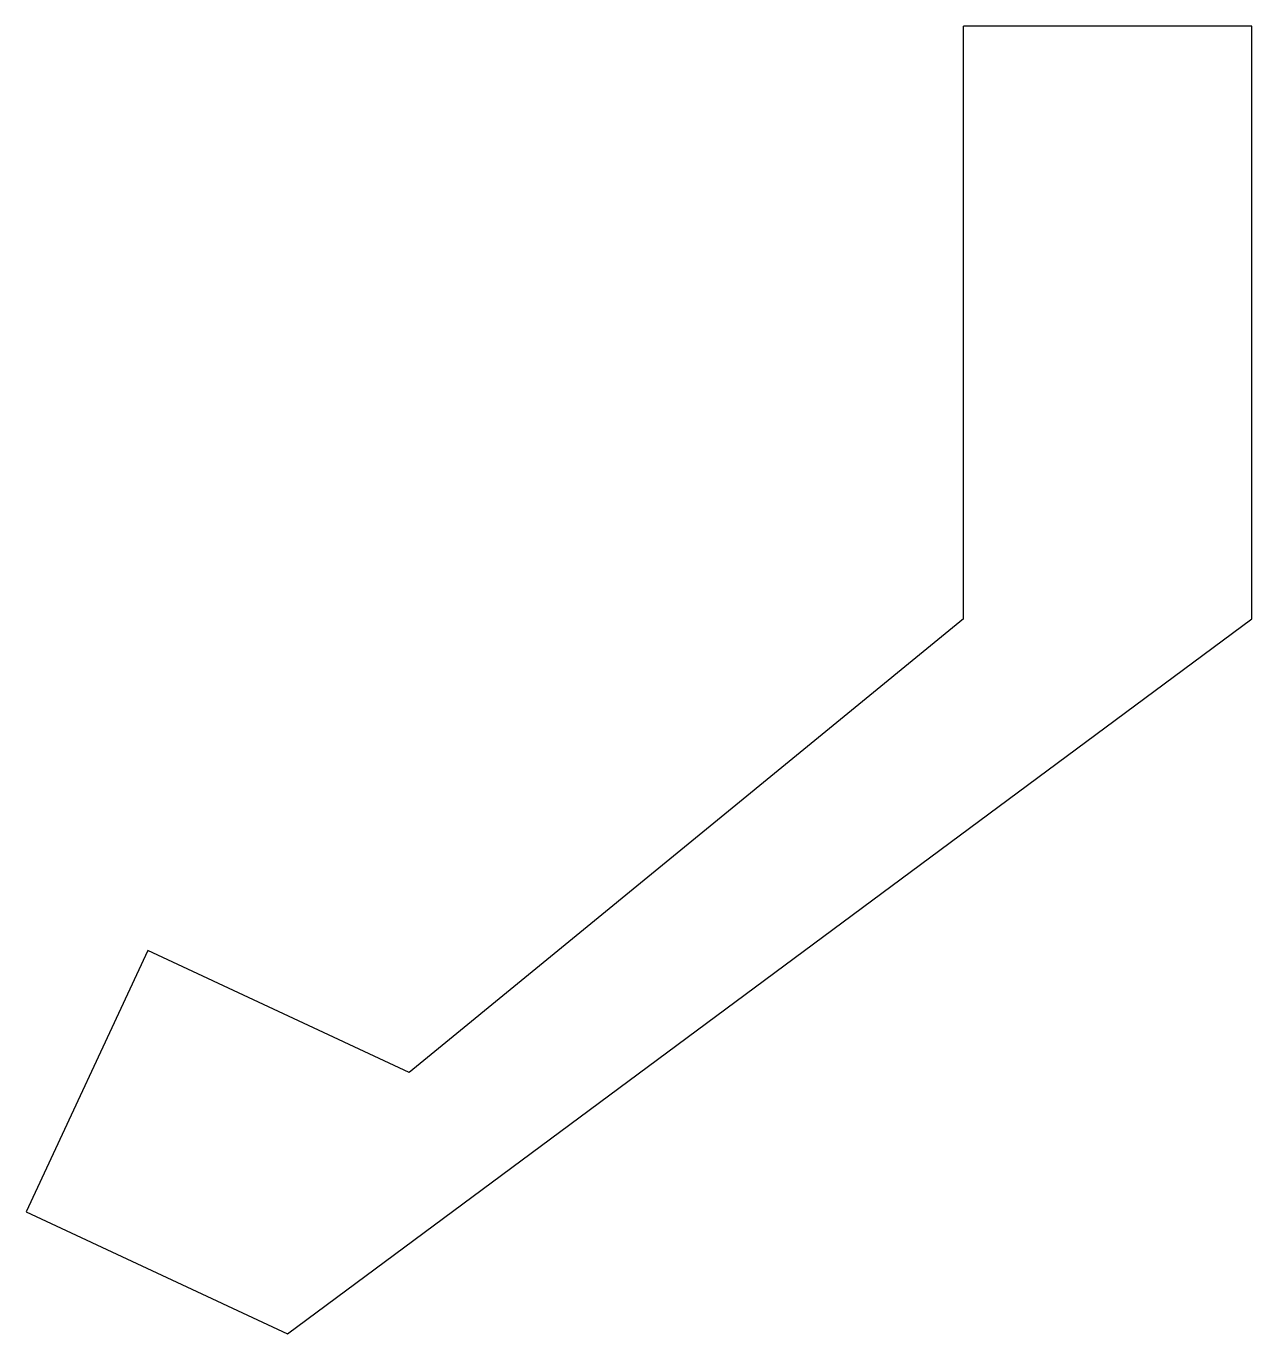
# Model space of a CAD drawing. Header units: millimetres. Extents: x -22.5 to 54, y -34.6 to 47.
import ezdxf

# ---------------------------------------------------------------- set-up
doc = ezdxf.new("R2010")
doc.units = ezdxf.units.MM

msp = doc.modelspace()

# ---------------------------------------------------------------- linework, layer by layer
for p, q in [((54, 47), (36, 47)), ((36, 10), (36, 47)), ((54, 10), (54, 47)), ((-6.212, -34.618), (54, 10)), ((36, 10), (1.395, -18.304)), ((-14.919, -10.697), (-22.526, -27.011)), ((1.395, -18.304), (-14.919, -10.697)), ((-22.526, -27.011), (-6.212, -34.618))]:
    msp.add_line(p, q)

doc.saveas('drawing.dxf')
